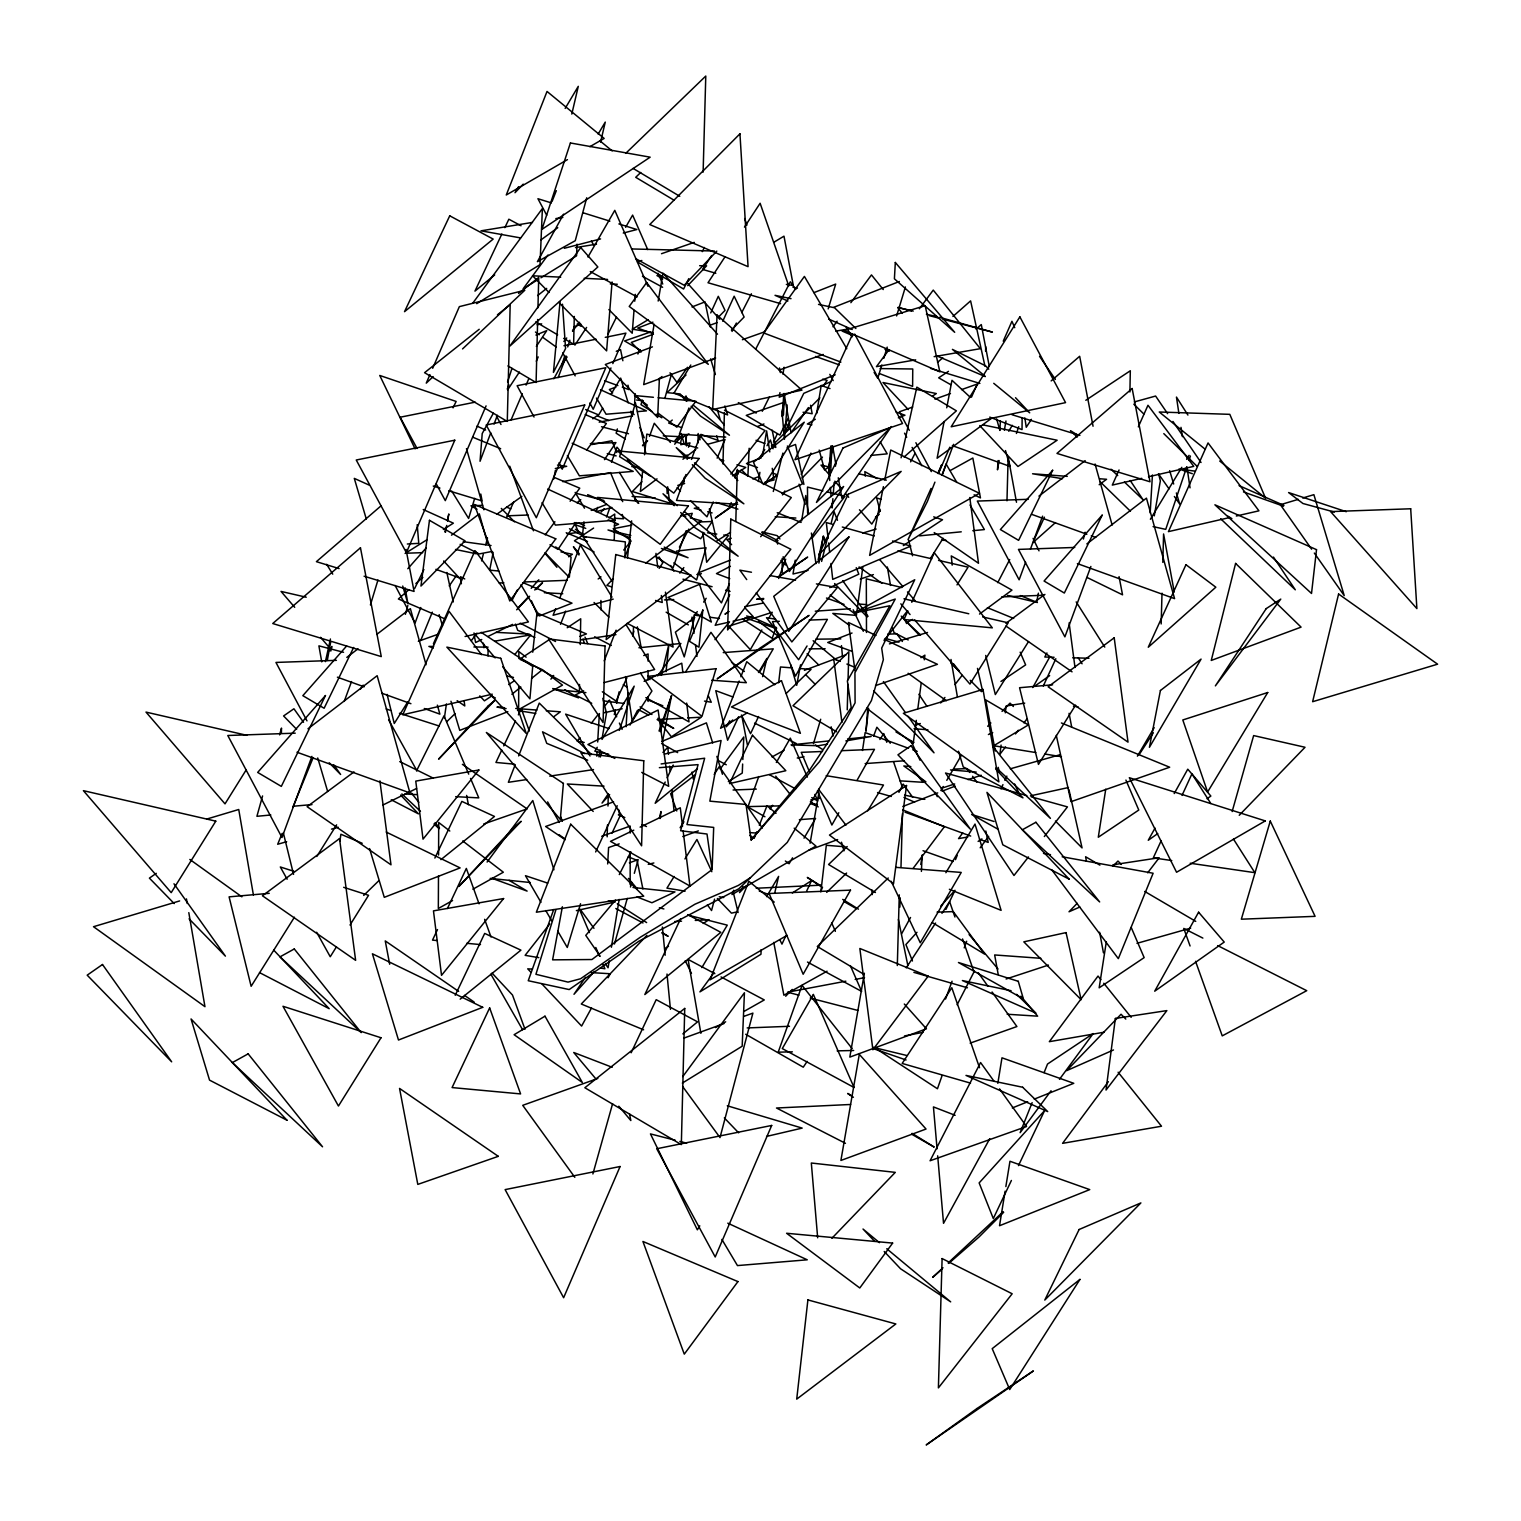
<?xml version="1.0" encoding="UTF-8"?>
<svg xmlns="http://www.w3.org/2000/svg" width="1521" height="1521" viewBox="0 0 1521 1521"><rect width="100%" height="100%" fill="white"/><g stroke="black" fill="none" stroke-linecap="round" stroke-linejoin="round"><path stroke-width="1.5" d="M630.169 884.671L630.169 851.836M630.169 833.09L630.169 826.055L601.727 836.284M648.098 701.447L648.098 696.713M648.098 680.096L648.098 670.59M648.098 661.103L648.098 653.973L643.744 655.551M438.485 875.944L438.333 908.493L452.555 900.546M438.58 855.03L438.713 822.5L449.798 831.017M518.718 686.408L518.623 709.623L562.485 685.134L542.503 669.753M518.832 658.555L518.87 651.577L526.133 657.167M782.155 572.39L782.212 558.359M488.032 655.969L488.07 649.353M1022.131 417.895L1022.036 429.606L989.753 417.115M281.423 732.723L281.499 728.084L279.598 734.871M579.539 684.488L579.406 691.523L521.019 658.384L549.899 639.219M580.261 644.6L580.718 618.8L567.238 627.736M614.256 539.803L614.731 514.079L608.97 517.9M985.608 351.237L985.684 346.655M1129.913 391.981L1130.312 370.763L1085.804 400.27M684.108 482.024L684.203 477.404M697.968 443.029L698.177 433.523M537.674 319.486L536.095 382.531L507.919 365.915M537.959 307.812L538.719 277.449L518.528 293.477M574.311 316.444L573.607 344.24L563.645 338.365M624.903 557.941L625.321 541.875L582.904 536.514L612.336 581.63M607.164 836.835L607.468 824.99M607.982 806.035L608.305 794.209M633.249 636.12L633.496 626.918M703.12 172.139L705.782 76.05L625.72 153.355M847.235 709.832L847.938 684.298M848.053 679.659L848.832 651.806L792.992 705.725L836.55 731.772M897.314 965.531L899.272 894.861M899.881 907.105L900.147 897.751M900.983 867.388L902.466 813.64M1006.978 500.808L1008.157 456.813L1016.503 502.272M1161.169 623.952L1162.006 593.171M1162.824 562.39L1163.584 533.966L1174.25 592.011M722.95 463.962L724.414 412.514M735.803 521.475L737.267 470.426L791.3 497.576L760.671 536.685M562.371 906.763L552.617 959.846L591.935 959.523L712.113 869.556L713.691 827.424L686.96 824.553L704.66 758.219L661.122 763.941M577.048 244.159L576.554 255.851L540.944 277.792M742.647 764.036L742.267 773.048L728.331 781.642M742.837 759.53L743.788 736.982L720.136 769.132M761.146 949.693L760.956 954.275L699.926 991.882L713.938 972.832M634.561 405.289L635.094 393.635M659.411 378.254L657.642 417.457L605.32 364.508L652.433 346.864M749.15 448.277L747.876 476.244L741.278 469.552M868.586 708.311L865.981 731.221L867.731 708.368M921.403 871.4L922.144 855.125M784.494 394.053L783.448 414.739L782.155 416.45L783.828 393.711M831.987 445.862L830.694 471.624L828.774 474.153L830.846 445.976M607.678 863.947L608.59 847.52L619.18 843.87M626.12 726.734L627.983 693.006M596.821 756.222L597.107 751.488M597.677 742.001L599.369 713.558M998.042 460.559L997.491 469.818L999.107 460.521M999.829 430.424L1000.381 421.146M1150.18 512.919L1152.424 474.989M612.069 281.974L606.613 350.876L558.91 302.489M634.01 310.341L632.204 333.232L608.875 309.581M634.732 301.196L635.284 294.333M787.156 404.947L784.437 439.265L782.022 411.469L784.57 400.156M832.881 498.679L832.158 507.957L831.759 503.394M833.261 494.04L834.173 482.442M835.466 466.206L835.828 461.566M685.819 443.866L686.579 434.531M569.367 577.067L571.078 557.142L555.659 546.952M560.032 301.976L553.435 372.417L565.584 348.518L562.485 304.2M666.065 671.693L668.898 644.182L661.388 675.362M660.266 818.488L660.97 811.549L659.315 818.431M532.73 652.205L536.989 612.944L586.422 633.915L579.957 636.386M582.41 535.848L583.931 521.817M627.451 557.979L631.633 520.866M642.699 470.826L640.36 491.492L657.015 478.868M644.505 454.76L646.843 434.093L697.721 447.992M778.657 682.777L780.501 666.978L792.232 667.909M820.865 891.838L826.321 845.296L844.402 846.741M1001.084 745.081L999.886 754.283L1005.552 746.887M1005.286 712.855L1006.18 705.953L1024.717 703.139M862.806 567.029L856.437 615.073L830.124 595.053M916.288 720.346L913.189 743.636L866.704 708.254M917.828 708.71L921.213 683.081M924.293 659.81L924.901 655.152L920.946 657.699M339.905 841.17L340.894 834.249L362.207 843.28M444.379 717.988L446.414 703.957M862.502 750.48L865.145 732.571L908.512 748.275M1105.748 789.171L1098.295 837.234L1138.773 810.047L1125.92 780.083M1106.337 941.689L1099.17 987.813L1144.153 957.622L1131.206 927.43M609.18 960.93L608.058 967.755L605.453 963.953M611.404 947.26L619.18 899.405M758.39 481.549L759.892 472.328M762.496 456.205L766.603 430.861L769.778 451.927M779.969 392.608L779.208 397.209L835.181 374.793M782.954 374.147L784.076 367.226M816.663 413.465L821.207 385.459L830.01 388.596M795.255 560.146L793.011 574.006L808.088 570.375M801.624 520.904L805.75 495.504L808.564 514.288M920.794 864.46L922.277 855.296M997.833 1083.351L1001.978 1057.817L1073.769 1083.313L1034.261 1099.132M1005.115 1191.19L999.525 1225.736L1089.739 1189.612L1009.963 1161.264L1005.856 1186.589M818.906 563.131L823.431 535.962L818.146 559.823M654.144 324.258L643.668 384.642L715.63 358.062M658.175 301.044L663.004 273.191L717.513 334.202M598.894 756.812L600.092 749.929M602.088 738.446L606.48 713.178L602.848 698.329M810.104 843.242L818.925 792.403M864.365 973.231L849.821 1057.114L926.441 1028.804L904.311 1004.031M1004.354 430.291L1005.97 420.994M1154.268 515.885L1160.352 480.883L1158.679 474.077M327.3 660.418L330.703 641.843M445.482 532.293L446.737 525.41M447.573 520.828L448.828 513.965L447.345 520.657M800.559 664.81L796.7 685.306L790.73 664.886M944.104 421.564L937.107 458.239L992.319 417.724M946.727 407.799L951.975 380.288L970.455 397.456M1036.638 602.145L1038.387 593.171M493.165 552.37L489.686 570.128L498.774 571.04M553.701 479.058L555.412 470.331M662.529 741.449L671.56 695.553L659.03 731.031M883.397 486.663L869.632 555.374L979.429 493.317L890.736 450.026L884.766 479.799M614.313 714.642L615.264 710.079M616.689 703.234L619.085 691.846M330.856 651.007L331.844 646.444L329.905 650.665M325.418 661.635L330.437 638.991M444.873 531.818L445.862 527.369M901.097 457.802L916.84 387.152L956.405 410.841L904.082 457.003M833.09 446.661L828.565 466.776L829.763 480.503M680.686 442.326L682.264 435.519L674.659 444.227M571.801 114.075L578.284 86.336L565.166 108.409M600.586 142.042L605.263 122.098L598.152 134.076M762.61 676.655L766.869 658.422L758.504 672.491M774.854 892.485L778.619 876.381L766.584 896.649M632.622 635.721L633.782 631.139M773.295 491.473L782.897 453.087M821.625 561.42L828.413 534.308M831.226 522.996L834.059 511.702L837.482 520.315M1083.408 539.042L1085.119 532.217M481.587 560.907L483.355 554.024M485.731 544.822L487.5 537.921M714.566 899.139L711.543 910.528L707.36 904.805M586.726 197.787L575.261 240.717L537.407 261.669L563.588 214.157M664.848 398.426L671.407 374.318M262.582 795.939L256.916 816.302L270.814 814.99M405.366 614.313L407.837 605.491M614.465 943.99L627.26 898.417M630.474 887.009L631.747 882.446M634.314 873.339L638.155 859.65L629.371 862.806M592.886 1173.965L612.602 1103.714M1232.143 811.568L1253.646 735.575L1305.037 747.267L1239.235 815.294M617.374 428.941L616.138 433.2L625.283 438.98M642.318 400.099L640.987 404.624L652.357 411.811M734.871 477.86L737.381 469.381L738.331 474.001M813.469 743.731L820.694 719.243M370.421 604.921L377.949 580.033M474.685 498.375L468.62 518.452L451.699 491.036M600.32 757.021L601.632 752.648M580.547 903.74L567.276 947.469L557.713 931.08M828.185 308.896L835.694 284.085L813.925 292.64M881.819 364.945L877.769 378.311L874.119 372.398M883.834 358.272L887.199 347.13M896.63 315.931L905.394 286.975M555.925 909.71L535.924 974.296L568.017 982.11L580.604 978.744L640.36 937.202L694.945 904.215L738.35 885.412L750.48 877.636M660.266 731.62L671.56 695.553M507.577 381.904L511.969 368.386M564.804 355.876L561.895 364.831L567.105 356.96M567.713 346.94L569.881 340.229M572.79 331.274L574.235 326.806L580.832 324.087M619.275 730.403L634.181 686.142L601.993 739.396M1016.427 433.466L1018.709 426.698M1186.684 467.118L1165.732 529.365L1153.089 526.627M1188.928 460.464L1190.43 456.015M606.556 517.026L609.674 508.204M688.481 447.212L690.002 442.877L680.724 444.702M686.104 530.772L673.023 567.827L655.646 556.477M690.705 517.691L692.245 513.318L680.628 515.581M776.09 627.298L772.193 638.345L742.457 618.895M942.088 1075.594L937.449 1088.751L875.393 1048.178M758.751 776.547L748.028 806.605L780.444 805.883M553.701 909.596L528.243 980.722L569.177 989.563L638.801 941.271L738.826 888.777L787.251 842.425L871.419 700.592L883.359 659.658L881.686 648.079L914.748 579.729L854.574 612.792L889.842 605.757L847.368 680.933L851.209 707.588L809.381 770.329L751.127 839.972L746.012 804.438L709.851 801.149L721.087 740.499L664.373 754.131M611.499 462.194L616.975 447.174L621.405 452.459M649.486 436.413L654.277 423.256L670.4 442.44M688.956 407.97L679.374 434.188L725.726 437.097M685.952 474.533L676.503 500.447L737.723 504.288M691.466 459.418L700.135 435.671L737.818 480.522M778.657 578.474L785.692 559.177M873.624 736.088L876.876 727.228L890.298 743.218M945.568 999.012L952.051 981.235M964.219 947.887L966.653 941.233M942.069 474.894L946.081 464L956.861 482.442M311.919 756.393L281.974 837.539L227.789 735.499L295.226 733.16M344.221 701.39L351.522 681.56M420.804 607.506L415.062 623.059L395.118 585.49M942.298 474.799L953.534 444.341M1025.591 562.238L1019.127 579.805L977.319 501.074L1028.253 499.306M1030.458 549.081L1042.607 516.151M1090.88 566.439L1064.89 636.862L1018.443 549.404L1074.739 547.446M490.77 432.858L480.047 461.281L482.214 433.561L493.336 413.218M494.059 424.112L497.348 415.347M507.254 389.11L508.889 384.737M558.131 377.626L566.23 356.085L553.853 378.748M625.131 556.553L630.188 543.472M604.198 660.875L616.081 630.188M555.659 608.685L553.093 615.264L613.21 599.103M559.937 597.715L580.414 545.031L611.993 597.107M597.753 507.387L596.08 511.702L611.86 507.463M560.527 624.294L565.698 611.081M515.22 764.702L508.356 782.307L526.76 779.551M518.661 755.918L539.271 703.101L591.517 754.568M934.921 482.138L927.354 501.55L908.018 539.651L931.08 488.393M938.286 473.525L941.651 464.894L937.811 473.43M552.085 201.437L556.325 190.657M739.168 681.028L720.574 728.274L746.963 713.026M740.86 676.731L746.773 661.711L774.759 684.716M733.73 890.222L732.019 894.557L815.959 846.075L794.19 828.165M754.188 838.261L756.755 831.778M759.302 825.276L766.983 805.807L776.052 813.26M955.492 859.669L957.203 855.372M1032.132 1102.649L1020.135 1132.67L1051.049 1090.747M1044.109 1072.609L1047.532 1064.035L1093.181 1033.577L1059.472 1079.321M820.77 891.496L822.519 887.199M282.107 833.432L277.697 844.25L286.67 841.721M292.735 807.48L313.098 757.762M420.804 640.284L432.325 612.164M729.434 506.987L731.24 502.614M729.415 583.646L721.448 602.905L698.215 572.885L730.27 560.089M717.152 458.163L725.042 439.512L707.588 444.303M713.254 501.949L706.961 516.817L690.401 500.618M610.967 367.93L593.209 409.244L589.844 402.989M612.83 363.595L625.892 333.137L605.263 337.339M486.074 405.879L445.292 500.637L436.261 483.944M511.113 419.815L522.311 393.787M526.038 385.117L528.852 378.596M536.305 361.257L538.187 356.922M429.93 374.641L426.26 383.14L433.162 376.619M432.686 368.272L459.361 306.634L524.802 290.245L462.555 348.917M938.533 473.316L949.845 447.193M971.501 397.133L977.147 384.072L961.595 389.604M1003.252 341.16L1011.94 321.292L1014.735 327.68M433.409 643.782L475.027 550.64L528.433 621.937L465.084 636.5M507.006 516.912L513.623 502.082M1119.057 469.989L1112.307 485.085L1141.72 478.335M1138.335 426.831L1147.975 405.251L1193.757 466.358L1148.507 476.757M907.866 610.91L903.968 619.522L992.319 627.85L934.274 552.731L911.782 602.297M637.907 354.013L639.847 349.754M710.725 312.927L718.292 296.329L725.023 310.379L718.425 317.148M722.76 321.235L734.168 296.215L744.111 317.033L731.392 330.095M773.467 442.212L777.345 433.694M801.244 474.381L810.94 453.106M1001.008 788.886L1002.947 784.627M1004.906 780.368L1006.845 776.109M1033.71 540.639L1044.433 517.178M852.616 334.126L794.932 459.741L902.523 423.541L854.707 334.088M1043.273 686.047L1055.84 658.745M1161.226 840.638L1153.298 857.863L1171.759 860.563M1182.026 795.407L1191.932 773.866L1210.811 803.506M758.542 716.524L750.556 733.673L741.411 715.022M785.901 935.662L781.965 944.123L779.893 939.902M806.605 891.192L811.549 880.602L792.308 892.998M626.861 677.948L616.062 701.048L602.335 691.789M595.643 851.95L617.222 805.75M611.917 833.337L619.846 816.397L618.591 809.476M738.674 716.695L727.608 740.252L715.764 690.648L732.875 696.96M501.873 234.006L474.951 291.119L494.705 274.921M504.858 227.656L508.851 219.214L521.057 225.754M501.778 750.043L495.941 762.458L514.44 764.169M503.736 745.898L515.448 721.087M518.376 714.889L521.285 708.672L529.327 731.012M437.497 929.578L432.515 940.13L437.078 940.548M447.44 908.493L466.339 868.434L479.058 903.816M665.19 782.022L655.171 803.278L697.455 768.656M667.187 777.782L673.214 765.025M680.609 918.722L644.828 994.563L720.821 932.335L687.72 914.615M631.158 1052.76L656.197 999.677L697.569 1021.846L682.872 1033.881M729.681 594.711L715.193 625.302L728.597 622.241M434.873 858.072L461.852 801.396L494.477 816.454L440.957 859.631M455.235 995.266L484.686 933.419L520.923 950.15L460.179 999.145M945.891 909.463L954.998 890.298L940.758 906.041M1011.408 1180.448L993.308 1218.549L979.144 1182.92L1044.623 1110.577L1018.462 1165.618M453.049 407.856L456.129 401.449L379.756 375.459L415.119 448.885M353.652 647.452L324.125 708.254L302.831 695.667L346.636 645.988M414.625 588.532L423.884 569.5M608.077 333.955L616.48 317.129M416.564 770.767L444.018 715.821L468.715 774.132M511.893 600.681L517.178 590.129M688.785 278.628L683.594 289.009L637.47 261.992L641.824 260.49M702.284 251.63L704.356 247.467M762.23 411.297L769.417 396.943M788.315 418.256L779.893 435.082L746.279 415.385L783.505 402.514M629.998 725.099L637.451 710.44M619.294 874.575L630.873 851.798M732.038 331.426L736.354 323.06M741.716 312.604L751.393 293.781M755.709 349.146L790.331 281.784L795.844 289.465M898.93 792.365L903.189 784.076L912.638 797.213M957.127 1004.735L974.448 971.063M910.623 461.852L914.977 453.448M997.738 582.657L1009.716 559.519M679.412 547.142L688.842 529.099M1046.942 652.946L1044.794 657.015L1054.091 657.281M591.536 1007.948L581.611 1026.067L541.989 983.992M608.058 977.756L610.263 973.744L591.403 972.622M901.573 933.875L910.528 917.486M989.734 1138.716L943.533 1223.321L937.677 1155.808M1032.74 687.568L1049.832 656.806M1155.028 828.089L1148.26 840.276L1157.747 833.584M1174.212 793.563L1187.768 769.189L1210.849 796.053L1207.047 798.734M838.793 812.746L831.873 825.028L817.461 790.825M857.217 780.007L874.48 749.34L841.417 750.69M587.962 257.011L614.788 210.354L647.984 286.29M625.625 227.294L632.622 215.107L647.699 249.577M776.337 762.477L790.331 738.141L807.366 777.098M940.834 790.54L943.229 786.471M946.784 780.33L961.063 755.842M760.139 671.255L773.238 648.859L723.255 652.604M792.555 857.825L789.095 863.738L785.349 861.019M804.039 838.147L815.541 818.45L799.381 819.667M761.85 629.96L750.309 649.619L728.711 626.196L772.231 612.298L768.77 618.191M1137.404 756.165L1154.173 727.646M518.604 186.684L515.011 192.711L523.224 184.136M729.776 720.764L726.201 726.81L732.723 719.965M743.161 886.515L739.529 892.599L745.993 885.849M602.715 408.141L597.924 416.146L608.78 420.557M611.1 394.129L620.682 378.121L628.154 402.837M690.8 365.021L673.993 393.102L727.589 414.929L724.871 405.955M759.055 459.019L764.74 449.513M767.021 445.71L770.425 440.006L773.067 448.771M782.478 494.952L784.874 490.96M945.872 872.731L974.999 824.059L1001.103 910.338L949.37 889.272M701.827 967.603L727.266 925.148L688.804 915.319M699.774 1225.812L697.359 1229.843L650.456 1133.906L675.343 1140.275M597.221 747.286L594.844 751.222L608.761 754.226M1008.727 431.242L1012.302 425.329M1150.389 519.269L1181.798 467.327M1186.646 459.323L1189.061 455.33M807.043 645.969L798.62 659.734L766.508 617.697L775.653 619.199M867.711 810.807L883.492 785.026L826.207 775.672M674.145 876.476L666.939 888.15L685.115 891.154M684.944 858.947L696.941 839.478L711.828 871.723M246.326 769.683L225.013 803.868L145.997 712.094L246.801 735.308M336.426 946.842L330.247 956.747L316.634 932.259M350.02 925.034L368.557 895.299L343.67 887.313M880.393 510.296L871.799 524.08L859.479 509.782M957.013 584.882L968.059 567.162L938.552 560.374M407.894 701.713L394.262 723.483L387.095 694.413M316.786 856.494L336.616 824.838M294.428 917.201L251.136 986.292L229.101 896.858L269.236 893.321M930.567 558.283L943.096 538.301M1028.557 641.539L995.342 694.565L985.703 655.456M1075.556 705.155L1038.463 764.379L1019.564 687.72L1052.627 684.792M764.873 483.963L804.248 422.211L753.484 462.289L762.686 483.811M685.458 672.149L710.972 632.318L746.336 682.701L711.676 680.248M680.115 827.69L683.918 821.777M714.186 774.493L719.243 766.603L762.363 828.032M1139.21 754.53L1153.355 732.761M659.163 568.379L662.795 562.827L659.011 556.914M1031.428 419.34L1026.257 427.268L1024.869 417.952M711.657 255.509L702.55 269.426L715.821 273.248M724.947 256.916L708.006 282.754L780.615 303.668M744.472 227.104L760.12 203.263L788.772 285.91M879.899 739.491L883.758 733.597L886.781 742.305M906.231 967.831L935.586 923.057M941.955 913.322L949.617 901.649L954.941 917.011M507.672 389.794L519.402 372.037M536.343 346.389L546.761 330.608L535.924 335.076M574.9 345.134L586.593 327.433M604.464 459.646L615.91 442.611L590.338 443.6M576.041 522.502L557.998 549.366L549.975 544.784M704.546 532.996L700.668 538.757L686.884 530.886M707.113 529.156L712.265 521.475L698.443 522.007M690.895 621.081L697.264 611.594M703.634 602.088L706.181 598.304M770.082 809.096L772.649 805.274M807.157 1061.392L803.259 1067.191L745.689 1034.261M608.305 793.772L602.031 803.088L609.655 794.57M585.471 977.3L573.987 994.297L594.426 971.444M360.496 689.032L363.196 685.115M449.227 585.946L455.958 576.193M808.412 407.552L791.053 432.801L784.037 393.445M823.108 386.201L827.12 380.383L822.576 379.204M891.363 426.545L841.931 498.375L838.28 477.784M687.492 367.283L676.94 382.417L670 372.816M679.849 573.151L683.842 567.58M657.68 675.894L680.876 643.478L638.934 647.775M472.974 302.888L542.389 208.548L540.012 264.654L476.719 303.668M547.978 255.015L523.148 288.762L536.989 280.225M682.777 1076.583L744.434 992.776L742.172 1046.22L682.34 1083.085M980.189 847.786L988.631 836.341M586.612 450.216L606.366 423.484L585.224 414.568M545.259 534.822L554.918 521.779M570.109 501.246L579.767 488.184L553.891 477.271M471.282 640.74L476.929 633.135M550.906 679.146L553.644 675.457M832.995 326.768L837.12 321.216M850.866 302.698L871.476 274.921L883.245 289.56M487.1 862.065L532.787 800.54L553.929 869.784M888.91 349.83L876.438 366.637L915.68 359.85M919.387 308.763L933.248 290.093L980.323 348.67L934.141 356.655M962.755 832.938L958.534 838.603L967.755 837.025M1108.372 1081.659L1062.59 1143.336L1161.512 1126.224L1118.125 1072.229M913.113 868.377L944.37 826.759L902.656 809.837M1015.458 733.94L1018.29 730.251M1023.956 722.855L1026.789 719.148M1147.671 872.807L1159.192 857.749L1112.859 864.803M940.643 702.949L944.921 697.436M954.96 684.583L962.109 675.381M1028.443 856.95L1013.994 875.488L945.53 773.01L1026.808 795.597M1044.338 836.55L1067.457 806.89L1031.333 796.852M730.879 474.115L765.025 430.538L724.49 410.176M579.995 737.666L577.2 741.259L584.216 742.438M591.251 723.331L598.266 714.376M605.301 705.421L609.503 700.059L616.689 716.809M812.005 538.301L845.011 496.302L827.348 491.967M549.784 923.912L525.125 955.34L538.795 957.641M884.062 640.588L907.353 610.967M514.82 654.524L530.715 634.865L494.648 641.197M715.003 639.657L729.548 621.842M563.873 341.464L566.744 337.966M572.466 331.008L579.634 322.281M623.724 550.051L631.139 541.077M615.454 900.128L585.775 935.396L600.206 956.329M751.127 839.972L819.515 761.603L845.505 720.897L855.087 702.835L854.935 672.7L895.242 599.065L854.574 612.792M681.18 433.428L674.982 440.539L688.956 433.789M407.818 568.721L426.127 547.978M531.209 588.342L538.833 579.767M601.118 512.102L604.179 508.66M916.992 932.297L905.908 944.541L912.448 960.987M517.615 608.343L528.509 596.669M534.727 589.977L542.56 582.714L536.095 589.483M716.809 251.098L684.222 285.283L635.626 258.608M687.72 285.663L706.581 265.871L699.641 265.7M516.665 609.807L529.612 596.251M662.928 752.42L667.814 747.305L668.499 754.359M646.919 935.377L581.288 1004.012L643.611 1029.812M785.692 996.217L792.232 989.41M831.873 1238.303L895.28 1172.368L811.32 1163.014L817.671 1237.79M987.68 726.297L990.874 722.988M1002.035 711.41L1010.02 703.12L1013.366 706.505M1077.172 903.322L1069.016 911.782L1079.796 907.029M1113.068 866.114L1117.973 861.038L1121.3 864.422M641.9 481.739L632.375 491.53L669.753 503.09L667.662 486.796M613.362 578.721L606.879 585.395L611.309 586.764M773.105 444.854L788.867 428.675L786.034 422.743M802.061 478.069L822.462 457.118M819.876 397.818L783.885 434.188L803.772 393.35L831.093 381.6M1003.67 1212.275L978.954 1237.048L948.705 1263.4M642.813 445.501L647.604 440.786L642.489 445.672M446.699 721.772L454.988 713.71M363.709 895.413L378.786 880.754M786.205 693.462L811.016 669.411L799.285 668.46M826.683 892.371L846.608 873.054M640.74 172.462L635.721 177.311L673.955 200.145M847.197 846.532L828.584 864.498L875.45 892.504M888.226 877.997L817.309 946.48L864.042 974.391M942.982 1267.754L932.677 1277.355L941.575 1269.598M948.134 1262.962L1003.042 1211.819M658.574 379.642L661.958 376.524M686.028 375.003L667.035 392.608L680.229 393.958M1032.74 542.788L1055.46 522.597M408.864 589.73L398.369 598.989L445.444 619.104M415.86 583.551L422.857 577.391M952.926 316.463L970.607 300.873L984.981 366.276M380.972 505.904L316.387 561.667L339.107 568.588M937.544 362.34L942.792 357.815M976.045 329.106L981.292 324.562L989.315 366.542M1051.163 380.896L1079.663 356.275L1093.048 426.241M672.263 420.062L668.67 423.066L681.541 427.591M511.893 694.298L520.866 687.055M531.628 678.385L542.408 669.696L519.973 659.354M479.21 329.277L424.568 372.683L507.273 421.431L510.181 304.694L497.443 314.809M537.654 295.568L546.685 288.382M451.49 535.183L477.461 515.258M346.807 657.395L358.024 648.802M376.714 634.447L410.366 608.628L426.051 664.753M307.983 728.787L377.151 675.704L409.948 792.935L296.994 752.23M1038.938 496.112L1085.138 460.635M1086.85 543.91L1146.454 498.147L1174.573 598.628L1077.4 563.607M695.458 774.721L670.609 793.696L676.769 810.978M682.91 459.228L695.858 449.398M645.607 563.302L701.561 520.866L690.249 517.767M598.152 578.969L600.985 576.858M353.994 771.927L307.109 806.681L390.992 864.803L379.889 780.881M554.062 716.486L560.374 711.809L546.286 710.763M1099.189 484.743L1106.566 479.286L1099.626 478.754M1005.894 623.344L1044.927 594.407M875.45 517.14L879.233 514.345M979.524 614.066L1011.959 590.11L951.271 555.925L952.184 565.128M541.001 239.862L557.77 227.694M737.305 502.215L715.288 518.015L736.601 503.28M728.711 611.537L724.985 614.199L728.844 611.556M592.791 418.807L598.399 414.815L585.642 409.548M496.778 514.269L521.855 496.435M1034.622 686.237L1049.642 675.628M156.283 873.339L149.4 878.13L174.193 903.569M763.732 484.553L777.307 475.179L763.846 484.153M778.828 577.01L807.67 557.104L777.383 577.296M1000.951 681.465L1025.629 664.886L1020.173 652.186M568.607 556.8L572.39 554.271L560.964 551.914M932.525 396.087L936.309 393.559L882.998 382.531L908.284 409.586M491.891 695.838L484.419 700.839L479.78 695.858M508.679 684.583L514.269 680.838M978.117 841.417L981.92 838.889M593.608 528.072L574.425 540.811L594.122 551.99M948.477 371.333L938.666 377.835L950.663 384.642M830.276 466.11L824.553 469.894L819.192 450.083M903.322 545.583L942.507 519.764L933.704 516.855M711.543 360.325L715.364 357.815M664.658 948.781L668.518 946.252M703.234 923.475L709.033 919.692L695.268 920.433M732.457 475.826L745.727 467.441L736.982 464.761M716.809 540.944L730.441 532.35M405.099 553.473L427.23 539.575M443.333 529.479L453.391 523.167L423.237 509.535M773.866 242.238L783.98 236.173L793.316 285.511L786.338 284.389M648.288 319.638L632.375 329.182L652.927 332.529M815.313 419.226L807.366 424.017L811.929 424.758M1028.291 724.985L993.726 745.727L1035.763 752.553M567.447 159.629L506.265 194.992L547.028 91.45L604.16 138.43L589.882 146.681M787.06 935.358L710.022 979.847L748.864 881.248L774.246 902.124M715.497 1027.569L725.669 1021.808M743.959 1011.446L764.283 999.943L721.03 976.938M472.879 889.215L503.337 872.217L462.726 840.961M950.416 470.445L972.832 458.03L980.456 497.899L974.105 494.8M912.657 619.389L907.162 622.431L920.623 634.998M772.041 756.945L784.152 750.214M792.232 745.727L796.263 743.484L754.568 723.121M827.063 971.216L783.885 995.228L773.752 942.412M730.384 566.287L716.486 573.588L729.776 578.664M481.758 639.504L475.617 642.527L474.324 635.835M487.918 636.481L512.539 624.39M583.665 690.876L575.299 695.002L591.726 703.272M383.007 804.97L416.545 788.486M644.086 681.313L681.75 663.194L682.91 672.586M633.763 830.162L610.51 841.36L689.945 886.021L683.119 830.808M640.113 827.12L680.267 807.803L682.549 826.207M781.87 493.469L802.423 483.944L787.403 445.995M829.744 587.619L858.814 574.158L856.247 567.694M988.403 734.529L992.719 732.628M1113.486 1049.965L1066.658 1070.651L1121.053 1014.26L1125.806 1019.089M661.711 741.507L706.409 722.874L712.684 742.989M898.341 417.857L904.957 415.214L896.135 412.096M1012.321 1107.934L1027.683 1101.774M833.926 307.242L899.367 281.499M591.232 510.429L606.632 504.402M652.946 322.167L637.736 328.08L653.06 333.65M691.998 306.957L705.022 301.88L710.307 327.015M616.271 351.294L620.549 349.64L622.869 360.743M757.591 426.45L763.96 423.979M761.413 457.745L746.488 463.563L757.515 467.574M787.003 447.782L795.521 444.455L803.906 484.439M852.026 633.021L827.728 642.489L852.102 651.349M902.828 806.472L937.716 792.897M942.088 791.186L955.169 786.11M507.862 711.676L459.76 730.365L450.957 701.257M614.294 525.924L618.572 524.289L608.153 519.859M653.441 334.164L631.329 342.434L640.968 352.188M615.948 387.056L609.351 389.528L612.659 392.874M752.743 478.906L759.15 476.51M804.4 670.343L846.037 654.752M710.535 325.057L717.018 322.661M808.906 850.182L837.634 839.573M613.59 801.852L545.64 826.492L565.242 839.725M682.758 836.55L698.348 830.903M683.861 1038.121L723.939 1023.595M743.978 1016.332L752.895 1013.119L720.003 1137.575L682.606 1086.469M597.829 1078.446L522.73 1105.33L574.824 1177.311M742.4 339.715L764.759 331.787M779.151 370.078L823.203 354.45M912.714 407.039L899.386 411.792L909.292 430.348M934.921 399.11L950.473 393.578M418.332 641.292L438.333 634.162M970.151 1043.14L1016.903 1026.542L992.072 991.996M483.659 824.021L527.122 808.887L462.384 764.341M661.502 253.703L694.26 242.371M650.208 332.11L624.58 340.951L640.474 350.267M860.259 579.121L873.377 574.596M915.889 725.042L920.319 723.521M875.545 685.591L937.43 664.316L884.423 639.39M941.385 788.296L954.694 783.961M967.983 779.608L981.273 775.254M1006.103 979.011L1048.406 965.094M731.259 538.225L726.905 539.613L731.601 544.689M1298.25 499.363L1280.378 504.725L1311.615 549.195M1302.717 498.013L1313.878 494.667L1344.222 595.605L1314.334 553.074M862.692 533.072L876.134 529.042M207.084 818.963L238.74 809.495L253.399 894.956M889.424 643.896L927.506 632.489M179.649 900.926L93.522 926.707L204.955 1006.674L188.813 912.638M1010.305 768.808L1059.51 754.872M1136.986 943.324L1190.677 928.133M331.521 829.116L338.251 827.234M1134.286 401.943L1155.599 396.049L1167.615 413.636M677.777 485.389L684.64 483.507M564.291 248.284L600.586 238.911M623.268 233.055L636.862 229.538L618.876 223.929M604.065 682.587L654.638 669.544L626.12 624.827M648.25 864.346L653.859 862.958M764.873 482.195L773.999 480.009L772.25 468.297M735.86 912.144L731.468 913.17L717.361 898.474M766.584 1136.415L802.175 1128.107L727.285 1105.786M733.065 621.214L753.18 616.613L745.138 608.058M1229.519 517.577L1168.432 531.628L1208.054 442.934L1258.932 510.828L1236.307 516.018M492.291 694.184L402.761 714.756L448.999 611.271L481.511 654.657M604.084 712.779L622.165 708.748M576.364 910.623L615.168 901.991L608.115 901.097M1030.458 795.844L1068.464 787.536M563.968 345.704L596.08 339.202M475.198 402.152L400.156 417.229L417.077 448.505M537.084 324.772L541.685 323.859M555.298 468.525L566.706 466.32L557.504 465.065M492.196 551.42L479.172 553.929L460.141 544.347M631.785 525.106L613.172 528.719L630.55 540.088M744.701 606.689L763.162 603.096M810.693 800.046L819.914 798.259M904.52 1035.934L922.981 1032.341M599.179 422.154L632.603 415.841M591.707 444.569L611.822 440.767L616.765 452.555M562.694 481.644L610.51 472.632L622.697 501.645M698.728 507.463L694.26 508.299L700.953 510.029M696.827 574.558L701.409 573.702M797.251 758.028L804.02 756.755M845.847 981.197L787.498 992.205L798.867 995.152M855.182 979.429L864.517 977.68M827.443 744.13L818.26 745.746L791.053 744.891L828.736 740.936M845.847 740.917L871.134 736.487L847.577 738.959M835.751 331.141L847.197 329.163M1104.113 1032.208L1049.338 1041.676L1098.029 976.064L1100.9 979.657M532.445 222.408L480.997 230.831L520.543 237.903M555.83 218.587L562.846 217.427M575.47 247.6L596.517 244.159M580.87 639.885L615.948 634.656M549.765 776.128L593.494 769.588M567.162 533.89L578.588 532.35L574.406 522.521M676.503 551.096L706.067 547.75L696.599 579.938L673.841 562.846M763.751 598.456L756.697 599.198L763.58 599.407M871.096 455.406L887.199 453.847L880.146 441.793M919.616 535.848L961.253 531.818M972.813 530.696L984.391 529.574L970.018 504.991M293.382 806.225L311.976 804.59M633.002 412.001L606.08 414.225L596.479 398.084M637.489 411.621L646.463 410.879L600.567 389.737M659.373 767.668L698.063 764.626L680.628 830.732L706.999 834.021L712.113 869.556M815.275 611.195L850.334 608.704M865.145 763.58L904.387 760.785M407.343 544.005L418.769 543.339L417.21 524.669M658.004 719.547L683.081 718.178M687.644 717.931L701.333 717.19L671.388 736.81L659.354 721.277M674.64 921.555L681.522 921.194M756.222 888.245L821.074 885.165M850.6 1104.474L776.49 1108.01L845.467 1143.317M779.341 621.329L772.478 621.614L795.464 676.123L827.405 619.351L809.096 620.112M822.5 751.469L801.244 752.344L809.343 771.584M499.173 582.98L503.869 582.79M525.011 581.954L567.295 580.3M1001.731 596.916L1043.52 595.243M482.556 505.352L470.959 505.809L477.024 509.269M506.93 515.828L528.167 515.011M664.487 599.901L673.746 599.559M733.084 790.007L756.317 789.114M747.172 1027.93L789.494 1026.295M406.411 553.207L422.686 552.655M336.407 660.342L275.947 662.434L306.976 720.878M887.675 634.143L896.782 633.839L902.39 641.463M953.648 769.094L966.976 768.637L969.79 772.459M937.069 912.144L953.268 911.611L984.448 954.028L932.278 922.544M792.365 1051.848L778.22 1052.171L802.042 985.361L852.178 1048.615M837.158 1050.859L853.661 1050.479M815.902 639.181L840.847 638.896M809.058 648.84L825.143 648.745M880.108 368.576L912.752 368.995L912.619 386.372L879.404 373.539M433.618 646.463L428.884 646.406L433.257 648.098M473.887 646.976L488.089 647.147M631.614 248.95L714.452 251.022M941.632 540.259L946.195 540.392M1072.704 657.794L1088.979 658.251M560.717 277.164L532.597 275.795L549.043 292.469M584.14 278.305L607.563 279.446M610.282 283.914L617.298 284.256M663.251 435.843L683.823 436.869M631.804 466.605L638.63 466.928M496.074 632.356L529.289 634.086M404.947 794L416.488 794.608M455.692 796.662L478.773 797.879L470.54 778.448M614.541 518.262L623.534 518.775L622.222 514.44M544.309 592.696L562.751 593.741M604.027 786.167L567.333 783.98L593.209 811.454M532.445 969.124L527.73 968.839L530.886 972.204M632.09 496.435L655.209 497.88M775.197 516.741L795.863 518.034M899.976 780.843L923.152 782.307L917.182 775.197M1007.168 1014.241L1037.645 1016.161L1020.895 996.217M750.081 832.633L757.078 833.128M1040.877 958.306L994.658 954.96L998.232 974.638M1067.267 476.358L1032.569 473.772L1062.438 478.697M504.002 707.607L496.949 707.094L506.094 708.596M515.733 708.482L536.894 710.06M859.593 604.084L866.685 604.636M914.026 728.711L927.905 729.795M895.85 867.35L961.234 872.427L920.262 942.754L891.192 881.286M856.456 615.416L832.805 613.419L849.593 625.454M910.813 766.565L903.816 765.976L925.909 781.832M950.53 769.911L976.235 772.098M653.403 397.285L634.523 395.536L647.414 405.175M658.118 397.722L695.877 401.221L676.864 427.192L658.46 413.427M466.776 943.305L480.484 944.579M553.359 689.298L585.908 692.625M490.199 878.416L530.354 882.522M636.615 400.023L643.364 400.707M633.002 887.484L674.963 891.933L651.939 902.752L637.014 896.953M603.476 700.877L624.18 703.482M707.493 532.825L716.79 534.061M723.749 535.012L728.388 535.62L706.657 562.257L702.835 532.198M693.994 615.092L700.934 616.024M710.193 617.26L719.433 618.515M1183.623 469.59L1195.164 471.168M463.259 541.685L491.036 545.507M1073.446 706.143L1078.047 706.809M1190.221 863.244L1254.844 872.674L1233.455 839.079M803.069 412.248L812.176 413.731L810.56 405.232M1045.098 754.074L1061.449 756.717M704.508 701.105L711.258 702.227L708.406 696.029M517.501 710.478L535.791 713.482M719.205 896.763L723.749 897.523M600.358 968.002L604.921 968.763L603.096 964.523M751.469 572.238L739.871 570.147L746.716 579.596M770.025 575.565L795.521 580.147M816.397 583.893L837.272 587.638L791.852 641.938L756.279 592.829M1043.501 853.414L1050.498 854.669M1062.171 856.779L1153.127 873.244L1118.334 958.648L1051.619 869.613M982.813 424.853L1057.133 440.234L1017.967 466.491L979.752 425.595M455.52 549.48L476.301 553.777M506.721 676.008L513.49 677.415M792.973 287.241L797.441 288.172M791.034 298.667L775.026 295.321L787.897 301.006M818.507 304.409L834.516 307.755L855.886 328.517M904.596 795.122L924.844 799.343M1011.085 990.722L962.394 980.551L1035.934 1013.1L1016.617 994.335M830.01 467.156L820.998 465.084L830.238 475.826M859.289 473.906L886.325 480.123M897.713 550.963L931.746 558.796M903.949 598.818L968.782 613.762M982.68 616.956L1008.157 622.811L969.942 684.089L914.653 619.884M306.234 597.221L281.043 591.422L294.713 607.316M913.227 311.083L897.903 307.451L911.402 310.968M926.384 314.201L937.335 316.786M1007.434 595.414L1037.417 602.525L1020.363 595.567M630.835 535.487L608.001 529.973L630.245 537.674M746.564 616.005L753.104 617.583L776.718 628.097M810.864 803.05L817.404 804.647M872.921 1047.304L906.896 1055.517M822.937 490.884L807.499 487.081L807.594 513.071M901.877 587.543L866.305 578.817L866.495 632.47M762.116 531.913L777.174 535.658L779.931 538.966M659.373 907.79L663.897 908.95M679.868 1141.434L686.655 1143.165M601.517 426.736L628.496 433.732M607.278 453.6L616.176 455.901M707.645 511.759L712.094 512.919M576.459 493.374L603.875 500.466M682.967 579.178L712.113 586.726M725.574 590.205L730.061 591.365M810.237 998.099L858.015 1010.476M929.388 315.665L938.381 318.022M942.887 319.182L992.376 332.091L939.522 317.3M343.537 652.281L318.897 645.855L321.749 661.863M1334.354 512.064L1302.946 503.508L1288.591 492.557L1346.275 511.702M681.218 515.296L685.724 516.532M833.166 524.479L826.321 522.578L828.108 538.472M842.311 527.027L874.271 535.924M892.542 541.001L910.813 546.077L832.728 579.368L830.941 563.473M885.26 638.383L898.987 642.185M877.56 792.555L891.23 796.491M913.874 972.356L967.432 987.775M970.512 1083.123L902.162 1063.445L951.804 987.737L979.524 1067.723M930.529 368.386L979.885 383.425M1011.997 414.72L1079.891 435.405M719.471 459.418L723.844 460.749M715.954 502.424L737.913 509.117M433.257 486.055L439.911 488.089M448.79 490.789L482.1 500.922L480.788 494.04M364.089 576.212L414.073 591.441L406.05 549.461M655.589 600.453L662.243 602.506L661.35 595.491M551.42 202.92L537.94 198.719L546.723 215.241M582.904 212.731L609.883 221.134M994.069 821.511L971.634 814.457L997.833 829.116M386.201 708.995L390.612 710.402M399.434 713.254L439.132 725.992M293.895 871.324L280.32 866.97L287.127 879.214M880.982 499.344L876.59 497.899L880.184 511.189M608.932 728.597L565.641 714.129L590.034 755.994M547.674 883.112L525.467 875.697L540.982 902.352M661.388 548.473L688.062 557.732L664.202 547.085M574.501 524.479L585.737 528.376M745.005 617.735L776.432 628.629M810.826 803.734L817.347 805.997M872.712 1048.425L906.079 1059.985M700.858 434.36L718.007 440.368L716.733 435.843M1179.003 468.962L1192.35 473.715M1243.475 491.929L1283.496 506.189M815.598 356.446L839.421 364.926M923.019 850.714L953.173 861.437M952.374 445.653L1009.925 466.396L1005.495 450.577M1031.523 514.288L1086.85 534.232M1091.279 535.81L1095.709 537.407M435.9 569.329L459.931 577.999M337.396 677.187L364.127 686.827M381.942 693.253L410.917 703.691M424.283 708.501L439.873 714.129L437.364 705.155M604.636 380.782L617.887 385.593M622.298 387.209L628.934 389.623L628.002 385.174M756.032 440.291L764.816 443.486M771.394 445.881L775.786 447.478L772.155 430.158M772.991 473.183L777.402 474.799M826.473 598.038L844.041 604.388M912.847 749.834L917.201 751.412M905.052 812.195L970.702 836.075M979.448 839.25L988.213 842.425L985.817 831.017M552.769 688.5L578.55 697.873L564.766 689.678M492.005 878.32L527.122 891.097L509.079 880.336M759.245 891.021L768.124 894.291M840.904 362.112L763.732 332.985L804.4 276.423L846.779 348.708M628.268 856.893L637.09 860.278L642.889 888.929M612.183 1067.286L573.74 1052.494L596.27 1079.359M648.022 700.002L662.795 705.744M955.15 1115.311L933.438 1106.908L937.069 1148.811M840.295 661.388L833.698 658.726L841.912 722.361M846.893 664.069L855.677 667.624M777.25 512.729L801.13 522.444M987.414 607.678L1013.708 618.439M1061.411 722.969L1169.668 767.23L1071.031 801.681L1056.296 735.423M472.708 437.192L500.656 448.714M566.211 532.73L587.505 541.495M534.898 637.413L517.71 630.321L515.448 624.104M587.676 760.196L546.742 743.351L542.541 731.81L584.596 753.579M618.344 814.857L624.827 817.538M642.166 824.705L646.482 826.511M587.657 494.667L604.598 501.759M522.92 582.638L571.991 603.172L539.423 615.929L520.962 584.748M937.221 356.066L985.266 376.6M842.083 331.065L852.806 335.647M884.975 349.393L889.272 351.237M506.531 507.082L510.79 508.889M1239.083 485.636L1283.933 505.428M828.641 319.049L852.235 329.506M903.949 797.46L914.558 802.156M578.113 522.768L584.558 525.639M476.986 426.127L485.617 430.025M369.375 485.199L354.298 478.393L366.295 519.003M572.181 443.238L633.23 471.377L579.387 475.845L567.371 455.654M547.674 489.04L615.206 520.163L555.393 525.106L542.027 502.69M727.779 1223.169L807.252 1259.806L737.457 1265.586L721.886 1239.425M875.944 635.417L848.376 622.45L855.03 670.894M491.093 695.896L495.352 697.968M386.163 832.044L460.103 867.902L384.281 897.333L369.546 848.566M1087.059 577.467L1122.536 594.825L1119.057 576.649M399.738 761.584L433.314 778.182M1202.864 938.096L1183.775 928.437L1190.068 945.986M1217.694 945.606L1306.729 990.684L1222.238 1035.877L1195.563 961.329M908.227 639.942L893.987 632.565L892.637 628.135M569.481 528.776L586.136 537.407M627.127 623.306L673.062 647.071L665.457 592.163M594.635 636.767L611.309 645.436M520.182 623.173L555.564 641.501M614.864 758.447L587.943 744.53L658.118 710.041L668.689 786.3L641.767 772.383M391.258 799.799L418.446 813.868L400.631 795.065M259.521 972.603L329.201 1008.689L273.818 950.226M761.964 532.426L778.049 540.792M464.742 578.95L460.559 576.744L461.376 583.76M638.402 709.623L648.802 715.155M657.11 719.566L673.746 728.426L657.89 718.292M718.045 760.405L726.278 764.778M615.796 908.493L643.022 922.962M661.863 933L668.156 936.328L662.281 932.582M714.851 973.649L688.081 959.409L700.877 1033.329M642.451 276.309L662.624 287.26M590.281 271.556L637.109 296.956M769.341 774.664L795.578 788.886M811.72 797.631L817.766 800.921L814.933 794.418M807.48 962.052L861.627 991.407L850.372 965.664M657.947 274.331L662.034 276.575M645.855 697.607L688.994 721.867L686.674 703.082M877.142 478.564L864.841 471.643L865.297 476.168M661.597 743.522L677.663 752.61M844.231 901.706L856.228 908.55M911.897 1134.343L934.217 1147.081L912.087 1133.354M666.141 612.183L688.348 624.884M747.02 806.491L764.93 816.758M656.92 275.529L662.757 278.932M738.331 402.59L756.203 413.066M577.22 324.049L581.174 326.369M1028.329 724.909L985.741 699.926L995.247 751.051M895.964 731.924L913.893 742.438M1099.892 865.145L1085.614 856.76L1086.45 861.342M1144.743 891.458L1195.734 921.365M535.734 321.92L557.656 334.848M633.116 168.413L679.773 196.304M821.074 885.963L807.309 877.427L820.865 886.496M842.71 899.386L858.452 909.14M851.722 1095.938L847.691 1093.447L853.414 1097.268M1227.979 516.189L1231.896 518.661M1078.408 435.633L1070.48 430.652L1077.229 437.078M656.14 414.206L661.825 417.8M650.513 476.168L619.617 456.642L635.474 402.951L645.798 453.296M815.332 744.91L822.823 749.644M640.056 706.885L651.939 714.49M617.279 903.816L646.634 922.582M575.394 529.27L583.342 534.46M810.351 801.776L818.203 806.91M481.206 632.337L532.711 666.388L529.916 698.842L502.69 666.806M623.306 684.659L627.108 687.245M458.658 991.407L385.25 940.91L389.68 964.257M464.456 995.38L474.115 1002.035M934.198 532.578L978.497 563.264L969.79 497.519M1005.989 626.082L1072.058 671.845M457.156 700.668L464.78 705.953L464.171 701.257M559.006 834.725L564.69 838.698M859.08 566.934L881.838 583.265M908.132 673.271L946.328 700.687M189.821 859.441L241.877 896.82M731.544 662.205L744.377 671.464M749.758 835.352L753.503 838.052M535.449 332.034L539.233 334.772M543.016 337.51L556.249 347.073M758.504 621.443L779.113 636.824M1205.05 449.132L1159.249 412.001L1229.805 414.339L1265.529 498.147L1219.709 461.015M984.771 375.934L952.412 349.374L985.646 365.858L988.783 369.204M993.745 383.311L1029.698 412.818L1015.534 397.722M599.673 140.616L612.164 150.902M680.533 394.585L687.796 400.612L686.028 396.221M693.215 405.118L729.453 435.215L700.44 416.07L691.142 406.221M689.051 458.258L676.256 447.63L685.895 457.859M694.527 462.821L743.883 503.831L705.193 478.278L692.321 464.666M677.32 505.675L663.004 493.774L674.259 505.694M684.469 511.626L738.141 556.211L695.173 527.844L680.686 512.52M813.127 640.702L836.246 659.905M879.461 1242.676L863.015 1229.025L874.442 1241.117M886.762 1248.76L950.682 1301.862L900.546 1268.761L884.214 1251.479M950.948 663.27L959.371 671.141L953.42 663.707M996.103 767.706L1050.422 818.374L993.042 746.659M401.867 793.943L420.461 811.301M433.998 823.926L439.075 828.66M1220.641 518.737L1295.303 589.806L1273.457 557.066M1110.976 469.19L1117.726 475.617M1124.456 482.043L1143.012 499.706L1130.179 480.465M780.919 560.431L785.616 564.994M807.138 653.707L818.716 664.943M1099.949 481.568L1130.426 511.227M677.149 487.633L680.457 490.884M1133.81 404.168L1143.811 413.997M1163.793 433.618L1197.084 466.339M594.065 602.487L608.856 617.051M970.189 680.286L981.482 691.675M1055.422 821.055L1082.058 847.919L1068.978 789.779M630.835 411.278L634.143 414.625M805.503 674.506L815.389 684.507M501.303 508.432L514.459 521.779M545.678 553.435L568.702 576.763M834.592 583.532L867.179 616.956M873.738 690.99L934.027 752.819L908.018 716.258M296.633 729.32L283.59 715.954L293.914 708.767L303.535 722.285M329.201 762.762L340.609 774.455L333.745 764.797M189.06 918.836L225.412 956.139L173.983 883.777M724.338 1117.916L738.636 1132.822M901.231 616.119L919.197 635.075M995.628 768.999L1022.968 797.86L963.249 766.945L958.496 751.222M680.286 394.719L686.484 401.297M492.044 973.079L512.482 995.019L524.992 1029.261M443.676 560.983L461.148 579.976M635.075 499.706L638.25 503.223M687.34 283.001L719.813 319.334M834.858 481.187L841.018 488.336M845.619 493.698L848.699 497.272M879.784 559.747L902.885 586.555M907.505 591.916L915.205 600.852M900.831 603.837L910.052 614.541M320.551 637.318L329.658 647.908M544.784 553.017L556.895 567.257M473.963 633.002L495.143 657.909M709.071 406.81L724.319 424.986M627.317 459.494L642.09 477.081M969.086 934.559L998.042 969.01M628.42 878.397L637.299 888.948M618.819 1106.204L630.835 1120.54L629.466 1113.714M634.504 498.242L638.763 503.375M579.254 553.758L573.417 546.723L578.969 555.013M897.96 307.869L902.371 313.364M1103.79 983.25L1131.168 1017.321M411.45 793.049L418.826 802.289M435.082 822.576L439.512 828.108M775.729 776.166L790.255 794.475M818.564 789.285L845.942 825.143M972.584 776.28L976.805 782.003M580.166 909.254L593.97 928.323M978.288 972.794L987.947 986.235M994.107 1081.355L980.57 1062.533L930.072 1160.77L1026.561 1126.51L999.506 1088.865M842.71 580.68L868.054 616.347M883.397 681.598L905.28 712.398M1158.432 473.772L1169.06 488.906M1174.383 496.492L1179.707 504.059L1176.36 492.937M1172.957 421.45L1201.039 462.498M1039.546 356.313L1055.365 379.432M918.874 694.26L926.783 706.086M1187.92 415.062L1176.455 397.076L1178.889 413.37M1078.237 657.775L1082.077 663.783M640.531 673.138L651.939 691.009L632.242 721.144L625.549 676.56M1076.184 601.898L1104.778 647.109M846.094 326.977L852.197 336.844M326.673 564.329L332.738 574.158M619.427 472.404L636.653 500.789M575.166 492.405L584.501 508.204M545.773 910.566L551.743 920.813M670.609 565.489L673.898 571.193M647.718 675.723L649.961 679.621M547.617 801.89L559.386 822.462M490.865 974.181L522.616 1029.755M388.596 719.813L416.963 770.843M562.77 352.91L575.166 375.858M534.042 417.02L517.121 385.726L605.795 367.721L562.238 469.19L558.853 462.935M496.492 416.146L500.998 424.492M915.889 442.725L931.308 471.605M829.82 374.356L833.166 380.611M591.403 240.983L593.627 245.166M904.539 433.162L906.706 437.23M912.106 447.421L921.84 465.73M685.249 960.702L691.466 973.402M1014.583 783.98L1019.431 794.114M903.664 617.393L906.611 623.534M1033.082 538.358L1039.014 550.849M853.167 609.788L863.32 631.253M910.87 740.879L920.015 760.196M935.244 792.384L937.278 796.681M658.061 273.267L662.757 284.047M831.607 922.734L835.371 931.327M777.706 544.119L775.919 539.917L843.623 486.492L789.418 571.478L783.125 556.743M619.389 723.083L622.089 729.377M579.387 909.197L589.426 932.601M595.795 947.488L599.445 956.006M531.475 600.871L537.788 615.796M639.961 427.629L644.239 437.801M584.996 637.109L587.714 643.592M685.933 396.182L687.53 400.46M509.744 466.167L533.453 530.791M560.736 816.853L562.352 821.264M484.629 919.311L490.998 936.993M744.663 218.549L746.944 225.108M962.565 938.951L973.972 971.881M893.568 761.888L902.618 788.011M716.866 756.393L722.437 774.265M583.037 638.972L584.387 643.364M799.057 484.172L805.179 504.402M710.63 358.88L715.383 374.584M630.873 411.83L632.223 416.317M1169.668 470.654L1173.68 484.02M439.17 614.636L442.478 625.796M317.737 757.971L327.661 791.49M402.723 586.041L407.932 603.742L405.099 587.828M841.474 842.216L844.003 850.847M466.472 448.619L483.925 509.801M717.475 410.024L719.946 418.826M1095.063 464L1112.155 525.049M996.635 418.921L999.81 430.234M479.305 513.832L487.538 543.225M681.731 435.234L684.203 444.094M908.626 540.031L912.505 555.773M283.362 832.957L293.553 874.366M733.16 891.857L738.103 912.524M709.318 508.889L716.277 538.662M977.49 668.384L982.585 691.028M446.832 572.485L453.296 601.936M825.104 541.818L824.135 537.179L824.99 541.723M898.379 919.464L907.866 965.645M831.15 726.81L833.052 736.05M742.058 717.018L747.4 744.91M466.624 795.426L468.392 804.685M1069.073 713.311L1071.697 727.133M1099.626 932.24L1103.447 952.811M998.251 767.325L999.126 771.965M637.356 626.842L641.14 647.471M832.576 445.786L835.828 464.076M779.513 367.968L780.33 372.607M692.055 772.06L693.272 779.075M950.986 659.468L957.317 696.428M887.351 566.972L890.526 585.452M186.456 898.892L187.235 903.474M1180.98 427.344L1182.387 436.641M1186.912 466.909L1190.049 487.842M811.396 533.072L815.978 563.607M1069.111 622.888L1075.005 667.491M699.47 435.367L700.021 439.835M691.979 617.108L694.032 633.287M695.496 644.847L696.96 656.407M655.969 553.378L657.756 567.409M483.374 643.193L483.944 647.775M828.622 543.016L829.648 552.104M669.658 766.128L670.115 770.824M671.959 789.646L674.031 810.826M662.376 926.992L665.152 955.226M666.997 974.048L670.457 1009.336M841.474 645.626L842.52 656.844M830.352 487.366L831.15 496.53M871.837 889.88L872.236 894.614M686.104 436.983L686.541 445.938M686.979 454.893L687.188 459.361M666.939 488.944L667.168 493.545M600.909 600.472L601.061 609.959M605.035 646.007L603.077 722.57L548.473 638.877L605.035 646.007M643.763 760.766L641.596 845.828L580.927 752.838L643.763 760.766M684.735 1008.423L681.332 1144.629L584.844 1087.743L684.735 1008.423M730.783 519.098L727.608 629.96L790.844 549.271L730.783 519.098M942.107 1258.57L938.4 1387.893L1012.168 1293.763L942.107 1258.57M717.075 315.056L712.665 409.51L801.947 390.117L717.075 315.056M895.318 262.468L894.405 278.799L954.694 332.3L895.318 262.468M563.397 783.41L560.317 819.477L486.359 732.476L563.397 783.41M702.835 610.054L698.957 647.205L689.469 641.292L702.835 610.054M615.758 554.538L606.176 639.581L691.123 575.147L615.758 554.538M807.898 1299.923L796.719 1399.13L895.831 1323.954L807.898 1299.923M1316.521 549.651L1311.52 593.456L1214.899 504.801L1316.521 549.651M429.454 520.315L420.956 586.06L465.046 540.849L429.454 520.315M1115.368 1018.443L1106.033 1090.044L1166.854 1010.609L1115.368 1018.443M906.535 785.501L893.511 883.815L829.477 835.067L906.535 785.501M859.308 1054.338L840.904 1160.466L926.042 1129.038L859.308 1054.338M1160.409 690.515L1149.42 747.305L1201.077 659.106L1160.409 690.515M1338.594 594.027L1312.623 701.713L1437.592 664.183L1338.594 594.027M1235.603 563.416L1211.267 660.437L1301.082 627.127L1235.603 563.416M694.565 617.488L684.241 656.92L675.4 632.147L694.565 617.488M716.03 668.689L701.999 716.372L648.668 676.275L716.03 668.689M1270.282 821.074L1241.345 919.197L1315.095 916.345L1270.282 821.074M570.413 142.974L541.932 229.367L650.151 157.176L570.413 142.974M570.698 824.211L536.343 912.22L643.725 896.154L570.698 824.211M584.729 404.985L536.324 517.729L486.188 424.986L584.729 404.985M771.698 1125.445L715.212 1256.973L656.73 1148.754L771.698 1125.445M454.779 440.196L406.373 552.655L356.237 460.007L454.779 440.196M620.093 1166.512L563.626 1297.717L505.124 1189.612L620.093 1166.512M1185.962 564.709L1148.26 647.243L1215.83 587.201L1185.962 564.709M449.741 215.811L404.529 311.672L493.165 239.082L449.741 215.811M489.648 1007.91L452.079 1087.572L520.6 1093.922L489.648 1007.91M752.458 735.232L729.548 783.581L785.844 770.71L752.458 735.232M325.456 695.553L281.328 786.395L257.676 772.421L325.456 695.553M1052.665 470.255L1018.614 540.354L1000.381 529.555L1052.665 470.255M1102.155 515.163L1064.339 593.038L1044.071 581.041L1102.155 515.163M842.976 448.011L816.454 502.443L890.603 427.496L842.976 448.011M848.243 494.192L818.792 554.671L901.173 471.396L848.243 494.192M1079.13 1229.5L1044.775 1300.075L1140.883 1202.921L1079.13 1229.5M1198.586 912.201L1154.705 991.198L1224.234 942.069L1198.586 912.201M850.505 890.146L803.164 974.239L769.113 893.492L850.505 890.146M813.374 994.487L782.288 1048.577L854.042 1087.477L813.374 994.487M1267.734 692.511L1207.598 792.004L1182.806 719.965L1267.734 692.511M215.792 821.15L171.208 892.637L83.408 790.673L215.792 821.15M381.011 1037.759L338.442 1106.033L282.982 1006.275L381.011 1037.759M1019.869 316.843L951.195 426.774L1065.556 402.628L1019.869 316.843M848.965 536.951L788.753 631.386L773.733 596.327L848.965 536.951M1079.967 1279.389L1009.716 1389.548L992.205 1348.652L1079.967 1279.389M1266.233 608.609L1215.374 685.876L1280.777 599.103L1266.233 608.609M580.737 247.543L509.801 346.142L597.848 266.974L580.737 247.543M646.653 282.545L629.219 306.462L708.311 364.337L646.653 282.545M699.109 458.486L673.765 493.108L617.298 450.9L699.109 458.486M688.405 505.847L660.228 544.309L597.506 497.424L688.405 505.847M892.637 1243.094L859.783 1287.983L786.604 1233.265L892.637 1243.094M555.792 538.833L509.801 601.023L474.362 504.459L555.792 538.833M737.932 1281.595L684.279 1354.146L642.927 1241.478L737.932 1281.595M928.152 976.178L872.883 1049.737L859.84 948.477L928.152 976.178M478.887 770.006L423.028 839.136L415.765 781.11L478.887 770.006M503.603 898.55L441.527 975.341L433.466 910.87L503.603 898.55M488.393 705.706L438.599 759.15L494.705 700.478L488.393 705.706M514.155 827.101L458.829 886.496L521.171 821.302L514.155 827.101M739.947 133.81L649.752 224.538L748.066 266.669L739.947 133.81M580.528 499.782L577.239 503.052L580.68 499.744M360.458 547.788L272.734 623.534L381.277 656.597L360.458 547.788M1132.156 388.52L1056.962 453.429L1150.009 481.777L1132.156 388.52M339.525 838.603L262.43 895.774L355.629 960.34L339.525 838.603M1114.209 637.793L1048.121 686.789L1128.012 742.134L1114.209 637.793M760.633 647.68L717.171 678.86L809.039 615.416L760.633 647.68M976.919 1408.56L926.194 1444.95L1033.386 1370.915L976.919 1408.56M102.496 964.504L87.191 975.17L171.664 1061.829L102.496 964.504M911.041 745.689L897.941 754.834L970.322 829.116L911.041 745.689M544.993 1016.18L514.098 1034.717L582.315 1082.458L544.993 1016.18M1265.263 820.903L1176.57 872.255L1129.323 777.706L1265.263 820.903M294.275 948.952L280.016 956.861L361.218 1032.607L294.275 948.952M248.151 1053.844L232.314 1062.628L322.547 1146.796L248.151 1053.844M1035.896 822.272L1022.321 829.801L1099.664 901.934L1035.896 822.272M781.452 680.686L731.487 706.961L800.388 733.312L781.452 680.686M699.565 584.33L667.947 597.506L711.334 622.032L699.565 584.33M482.727 1007.32L398.483 1040.022L372.417 953.8L482.727 1007.32M498.299 1156.34L417.8 1184.403L399.548 1088.428L498.299 1156.34M925.167 305.664L844.117 330.475L939.845 371.827L925.167 305.664M983.003 689.45L903.36 713.292L998.86 781.851L983.003 689.45M1066.05 932.601L1023.804 941.841L1081.146 999.696L1066.05 932.601M1410.689 508.775L1330.59 511.607L1416.888 608.59L1410.689 508.775M500.732 658.289L446.851 647.128L526.228 733.407L500.732 658.289M1022.663 1087.249L965.987 1075.404L1047.703 1111.585L1022.663 1087.249M1018.271 981.311L958.458 962.508L1023.367 998.86L1018.271 981.311M1069.168 879.157L1002.795 844.801L986.958 792.365L1069.168 879.157M286.975 1120.217L209.537 1080.119L191.057 1018.956L286.975 1120.217"/></g></svg>
